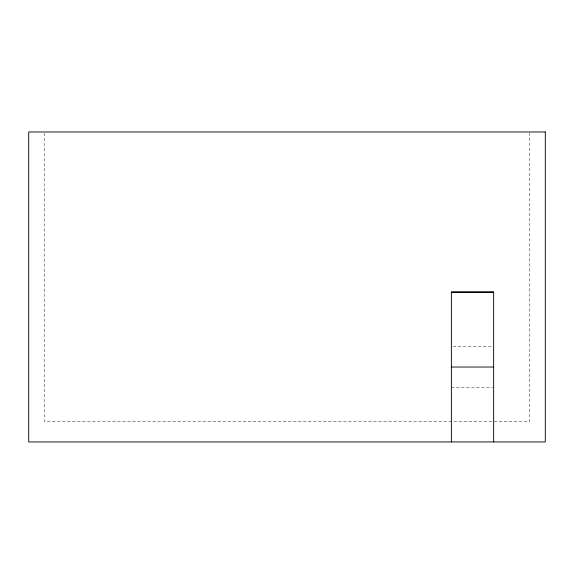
<?xml version="1.0" encoding="UTF-8"?>
<svg xmlns="http://www.w3.org/2000/svg" width="574" height="574" viewBox="0 0 574 574"><rect width="100%" height="100%" fill="white"/><g stroke="black" fill="none" stroke-linecap="round" stroke-linejoin="round"><path stroke-width="0.43" stroke-dasharray="2.87 2.15" d="M453.13 346.366L492.757 346.366M451.372 387.694L492.757 387.694M529.802 132.874L529.802 421.273L44.198 421.273L44.198 132.874"/><path stroke-width="0.86" d="M451.372 292.123L493.64 292.123M451.372 367.03L493.64 367.03M493.64 442.023L493.64 292.044L451.372 292.044L451.372 442.023M545.3 131.977L28.7 131.977L28.7 441.937L545.3 441.937L545.3 131.977"/></g></svg>
